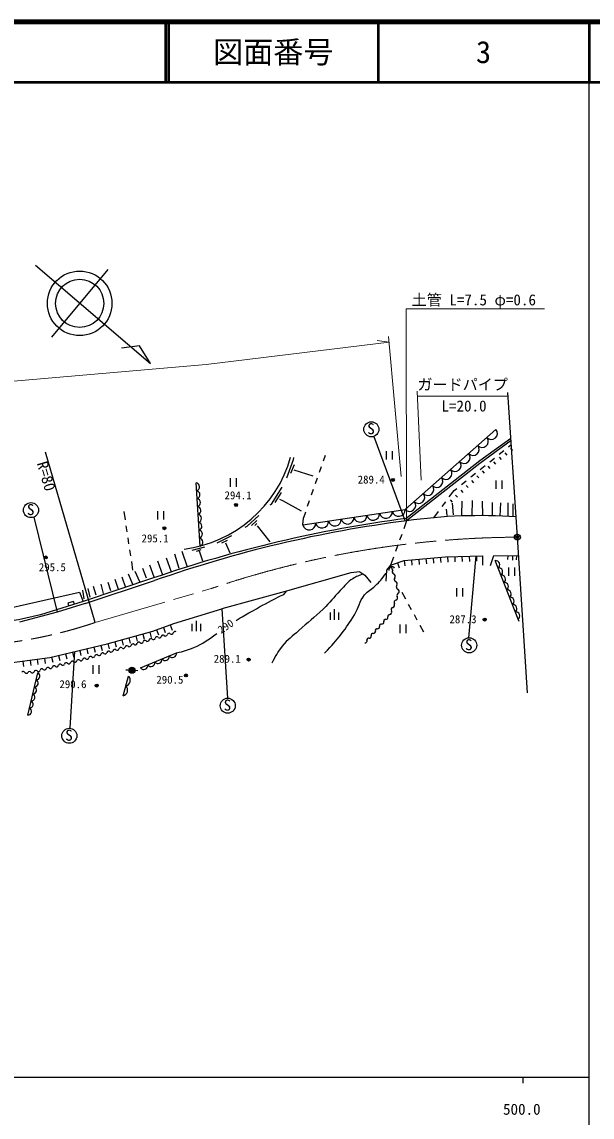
# Model space of a CAD drawing. Units: millimetres, scale not verified. Extents: x 40000 to 680000, y 20000 to 380000.
# Drawn here: x 484932 to 579500, y 198357 to 380000 of the extents above; entities that cross this region are included whole.
import ezdxf
from ezdxf.enums import TextEntityAlignment as Align

# ---------------------------------------------------------------- set-up
doc = ezdxf.new("R2010")
doc.units = ezdxf.units.MM
doc.header["$LTSCALE"] = 1000
doc.header["$PDMODE"] = 32
doc.header["$PDSIZE"] = 500
doc.linetypes.add('CHAIN', pattern=[18.5, 12, -1.5, 3.5, -1.5])
for name, color, linetype, lineweight in [('M-BGD', 7, 'Continuous', 25), ('M-BMK', 2, 'CHAIN', 13), ('M-BMK-SRVR', 3, 'Continuous', 25), ('M-STR-HTXT', 7, 'Continuous', 13), ('M-TTL', 2, 'Continuous', 140), ('M-TTL-BAND', 7, 'Continuous', 25), ('M-TTL-LINE', 7, 'Continuous', 50)]:
    doc.layers.add(name, color=color, linetype=linetype, lineweight=lineweight)
doc.layers.add('M-OTRS', color=6, linetype='Continuous')
doc.layers.add('M-TTL-TXT', color=7, linetype='Continuous')
doc.styles.add('ＭＳ ゴシック', font='')
doc.styles.get('ＭＳ ゴシック').set_extended_font_data('MS Gothic')

msp = doc.modelspace()

# ---------------------------------------------------------------- linework, layer by layer
at = {"layer": 'M-BGD'}
for p, q in [((487213, 339648), (506257, 323346)), ((499174, 338950), (489866, 327689)), ((504452, 326280), (501425, 325901)), ((506257, 323346), (504452, 326280)), ((543311, 311254), (548507, 297222)), ((560899, 307278), (566033, 310976)), ((545355, 308798), (545355, 307398)), ((546405, 307398), (546405, 308798)), ((566060, 310561), (560883, 306763)), ((564079, 308284), (564858, 308911)), ((565637, 309538), (566103, 309913)), ((565974, 309290), (566284, 308898)), ((497095, 280387), (488826, 308624)), ((529924, 307394), (528800, 304340)), ((529976, 307780), (529924, 307394)), ((535225, 308061), (534911, 307165)), ((548629, 297643), (560899, 307278)), ((562521, 307030), (563300, 307657)), ((563149, 307059), (563459, 306667)), ((564091, 307803), (564401, 307410)), ((565032, 308547), (565342, 308154)), ((530064, 306551), (529502, 305112)), ((530011, 305726), (533206, 304708)), ((534581, 306221), (534251, 305278)), ((560883, 306763), (548745, 297252)), ((560963, 305776), (561742, 306403)), ((561289, 305543), (561624, 305172)), ((562207, 306315), (562517, 305923)), ((514478, 293074), (513849, 303557)), ((519467, 304305), (519467, 302905)), ((520517, 302905), (520517, 304305)), ((533921, 304334), (533591, 303390)), ((557847, 303268), (558626, 303895)), ((559405, 304522), (560184, 305149)), ((559505, 303938), (559839, 303566)), ((560397, 304741), (560732, 304369)), ((563562, 303940), (563562, 302540)), ((564612, 302540), (564612, 303940)), ((526334, 300039), (528078, 302836)), ((527926, 301958), (526896, 300273)), ((533260, 302446), (532930, 301502)), ((555817, 301217), (556602, 302266)), ((556602, 302266), (557068, 302640)), ((556829, 301530), (557163, 301159)), ((557721, 302333), (558055, 301961)), ((558613, 303136), (558947, 302764)), ((526100, 299887), (526334, 300039)), ((527633, 300870), (528160, 300601)), ((528160, 300601), (531261, 298916)), ((532600, 300558), (532270, 299614)), ((554617, 299617), (555217, 300417)), ((555937, 300728), (556271, 300356)), ((556303, 300193), (556459, 298220)), ((557895, 300537), (557864, 298243)), ((559619, 300607), (559572, 298188)), ((561288, 300490), (561312, 298108)), ((562950, 300287), (562928, 298085)), ((564284, 300248), (564199, 298046)), ((565501, 300225), (565501, 297987)), ((566344, 300076), (566350, 297938)), ((501819, 298825), (502035, 297402)), ((507439, 298855), (507439, 297455)), ((508489, 297455), (508489, 298855)), ((522298, 296366), (524253, 298156)), ((531940, 298670), (531626, 297775)), ((553231, 297769), (554017, 298817)), ((555281, 299164), (555391, 298126)), ((486913, 297869), (490783, 282128)), ((502185, 296413), (502335, 295424)), ((521971, 296179), (522298, 296366)), ((523035, 296460), (523890, 297326)), ((523574, 296471), (523890, 296787)), ((523937, 296425), (526043, 293768)), ((531533, 296583), (531626, 297775)), ((548745, 297252), (548265, 295928)), ((502485, 294436), (502635, 293447)), ((517313, 293587), (519747, 294798)), ((547925, 294988), (547584, 294047)), ((502786, 292458), (502936, 291470)), ((513178, 292367), (515259, 292960)), ((513891, 292237), (514682, 292476)), ((518097, 293593), (519057, 294061)), ((518694, 293604), (519431, 291919)), ((547244, 293107), (546903, 292167)), ((508860, 291122), (509692, 288766)), ((510241, 291789), (510954, 289414)), ((511458, 292222), (512324, 289611)), ((514344, 292258), (514858, 290594)), ((546563, 291227), (546083, 289902)), ((548353, 290680), (548434, 289784)), ((549548, 290788), (549629, 289892)), ((550743, 290897), (550824, 290000)), ((551938, 291005), (552019, 290109)), ((553133, 291113), (553214, 290217)), ((554328, 291222), (554409, 290325)), ((555524, 291310), (555550, 290410)), ((556724, 291343), (556749, 290444)), ((557923, 291377), (557949, 290478)), ((560220, 291442), (559022, 277851)), ((559123, 291411), (559148, 290511)), ((560323, 291445), (560348, 290545)), ((561341, 291473), (561317, 289921)), ((562675, 289819), (563190, 291504)), ((563190, 291504), (567313, 291469)), ((565507, 291484), (565481, 290828)), ((566323, 291477), (566313, 290709)), ((566953, 291472), (566932, 290802)), ((503086, 290481), (503302, 289058)), ((503676, 288875), (504413, 287202)), ((504928, 289414), (505548, 287822)), ((506075, 289964), (506800, 287963)), ((507397, 290619), (508238, 288283)), ((545404, 289083), (545264, 287222)), ((546083, 289902), (545404, 289083)), ((546083, 289902), (546377, 289052)), ((547217, 290294), (547511, 289444)), ((565620, 289505), (565620, 288105)), ((566670, 288105), (566670, 289505)), ((506736, 287772), (495083, 283859)), ((495448, 283560), (506908, 287330)), ((499205, 287097), (499615, 285716)), ((500317, 287588), (500902, 285938)), ((501511, 287986), (502115, 286220)), ((502576, 288442), (503304, 286619)), ((539509, 288609), (528589, 285549)), ((540991, 288784), (539509, 288609)), ((540991, 288784), (541827, 288266)), ((541827, 288266), (542778, 287018)), ((482756, 282768), (494461, 285414)), ((494461, 285414), (495083, 283859)), ((494958, 285739), (495203, 284288)), ((495859, 286055), (496221, 284592)), ((496736, 286406), (497216, 284967)), ((498035, 286769), (498433, 285224)), ((528589, 285549), (518102, 282649)), ((547937, 285434), (548543, 284324)), ((557007, 286086), (557007, 284686)), ((558057, 284686), (558057, 286086)), ((495448, 283560), (490783, 282128)), ((493503, 283889), (492548, 283591)), ((492548, 283591), (492697, 283114)), ((493652, 283412), (493503, 283889)), ((549022, 283447), (549501, 282569)), ((490783, 282128), (484516, 280443)), ((510134, 280201), (518102, 282649)), ((518102, 282649), (519033, 267841)), ((536089, 280849), (536089, 282074)), ((536789, 280849), (536789, 282599)), ((537489, 280849), (537489, 282074)), ((549980, 281691), (550459, 280813)), ((506641, 278937), (510134, 280201)), ((509526, 279980), (509832, 279134)), ((513196, 278937), (513196, 280162)), ((513896, 278937), (513896, 280687)), ((514596, 278937), (514596, 280162)), ((547607, 280043), (547607, 278643)), ((548657, 278643), (548657, 280043)), ((550938, 279936), (551544, 278826)), ((499076, 276848), (506641, 278937)), ((503815, 278156), (504054, 277289)), ((504971, 278476), (505211, 277608)), ((506128, 278795), (506367, 277927)), ((507269, 279164), (507575, 278318)), ((508397, 279572), (508704, 278726)), ((489544, 274592), (499076, 276848)), ((496853, 276322), (497060, 275446)), ((498021, 276598), (498228, 275722)), ((499188, 276879), (499427, 276011)), ((500344, 277198), (500584, 276331)), ((501501, 277518), (501741, 276650)), ((502658, 277837), (502897, 276969)), ((481659, 273525), (489544, 274592)), ((487474, 274312), (487595, 273420)), ((488663, 274473), (488784, 273581)), ((489847, 274664), (490054, 273788)), ((491014, 274940), (491222, 274064)), ((492182, 275217), (492389, 274341)), ((493679, 275571), (492854, 262850)), ((493350, 275493), (493557, 274617)), ((494518, 275769), (494725, 274893)), ((495685, 276046), (495893, 275170)), ((504606, 272845), (510551, 275332)), ((485096, 273990), (485216, 273098)), ((486285, 274151), (486406, 273259)), ((496694, 273297), (496694, 271897)), ((497744, 271897), (497744, 273297)), ((503179, 272458), (502179, 272470)), ((485891, 265022), (487547, 272062)), ((501710, 268229), (502622, 271511)), ((503179, 272458), (504179, 272446))]:
    msp.add_line(p, q, dxfattribs=at)
for points in [[(531533, 296583), (548488, 299155), (563546, 312413)], [(546083, 289902), (548325, 290678), (555200, 291301), (561341, 291473)], [(567390, 280546), (567232, 280941), (563444, 290654)], [(495083, 283859), (490694, 282488), (488031, 281676), (484369, 280804), (481069, 280359), (477581, 280078), (441197, 280061)]]:
    msp.add_lwpolyline(points, dxfattribs=at)
for centre, radius in [((494514, 333318), 5351), ((494514, 333318), 4000), ((542890, 312432), 1250), ((546463, 304040), 100), ((546463, 304040), 80), ((546463, 304040), 60), ((546463, 304040), 40), ((546463, 304040), 20), ((546463, 304040), 20), ((486439, 299026), 1250), ((520456, 299878), 100), ((520456, 299878), 80), ((520456, 299878), 60), ((520456, 299878), 40), ((520456, 299878), 20), ((520456, 299878), 20), ((508568, 296027), 100), ((508568, 296027), 80), ((508568, 296027), 60), ((508568, 296027), 40), ((508568, 296027), 20), ((508568, 296027), 20), ((488898, 291180), 100), ((488898, 291180), 80), ((488898, 291180), 60), ((488898, 291180), 40), ((488898, 291180), 20), ((488898, 291180), 20), ((561688, 280876), 100), ((561688, 280876), 80), ((561688, 280876), 60), ((561688, 280876), 40), ((561688, 280876), 20), ((561688, 280876), 20), ((559113, 276605), 1250), ((522537, 274237), 100), ((522537, 274237), 80), ((522537, 274237), 60), ((503179, 272458), 500), ((503179, 272458), 400), ((503179, 272458), 300), ((503179, 272458), 200), ((503179, 272458), 100), ((503179, 272458), 20), ((522537, 274237), 40), ((522537, 274237), 20), ((522537, 274237), 20), ((512125, 271613), 100), ((512125, 271613), 80), ((512125, 271613), 60), ((512125, 271613), 40), ((512125, 271613), 20), ((512125, 271613), 20), ((497336, 269924), 100), ((497336, 269924), 80), ((497336, 269924), 60), ((497336, 269924), 40), ((497336, 269924), 20), ((497336, 269924), 20), ((519069, 266591), 1250), ((492798, 261602), 1250)]:
    msp.add_circle(centre, radius, dxfattribs=at)
for centre, radius, start, end in [((561286, 310427), 1003, 221.54488, 41.18195), ((562791, 311753), 1003, 221.54488, 41.18195), ((559780, 309101), 1003, 221.54488, 41.18195), ((509113, 313576), 21193, 277.42303, 344.20047), ((556768, 306449), 1003, 221.54488, 41.18195), ((558274, 307775), 1003, 221.54488, 41.18195), ((555262, 305123), 1003, 221.54488, 41.18195), ((513708, 302891), 681, 288.83581, 78.03321), ((553757, 303797), 1003, 221.54488, 41.18195), ((513787, 301580), 681, 288.83581, 78.03321), ((550745, 301146), 1003, 221.54488, 41.18195), ((552251, 302472), 1003, 221.54488, 41.18195), ((513865, 300270), 681, 288.83581, 78.03321), ((549239, 299820), 1003, 221.54488, 41.18195), ((513944, 298960), 681, 288.83581, 78.03321), ((514023, 297649), 681, 288.83581, 78.03321), ((541059, 298103), 1074, 192.59181, 4.65379), ((543179, 298425), 1074, 192.59181, 4.65379), ((545298, 298746), 1074, 192.59181, 4.65379), ((547417, 299067), 1074, 192.59181, 4.65379), ((560904, 211354), 86754, 86.04325, 98.05728), ((576724, 84576), 214911, 97.51155, 109.00552), ((574594, 95092), 203806, 97.2866, 109.3969), ((514101, 296339), 681, 288.83581, 78.03321), ((532582, 296818), 1074, 192.59181, 4.65379), ((534701, 297139), 1074, 192.59181, 4.65379), ((536821, 297460), 1074, 192.59181, 4.65379), ((538940, 297782), 1074, 192.59181, 4.65379), ((514180, 295029), 681, 288.83581, 78.03321), ((514258, 293718), 681, 288.83581, 78.03321), ((563518, 289984), 675, 306.30746, 96.3101), ((546317, 289126), 518, 34.46141, 190.77832), ((546778, 288820), 426, 145.28482, 244.47824), ((563992, 288770), 675, 306.30746, 96.3101), ((546410, 288050), 426, 325.28482, 64.47824), ((547111, 287565), 426, 145.28482, 244.47824), ((546744, 286795), 426, 325.28482, 64.47824), ((564465, 287555), 675, 306.30746, 96.3101), ((564939, 286341), 675, 306.30746, 96.3101), ((547445, 286310), 426, 145.28482, 244.47824), ((547562, 284894), 425, 108.43086, 207.82218), ((547077, 285540), 426, 325.28482, 64.47824), ((565412, 285127), 675, 306.30746, 96.3101), ((546328, 283296), 425, 288.43086, 27.82218), ((547079, 283692), 425, 108.43086, 207.82218), ((546811, 284498), 425, 288.43086, 27.82218), ((565886, 283913), 675, 306.30746, 96.3101), ((566359, 282699), 675, 306.30746, 96.3101), ((545919, 281396), 301, 78.33906, 198.15321), ((545845, 282093), 425, 288.43086, 27.82218), ((546597, 282490), 425, 108.43086, 207.82218), ((566833, 281485), 675, 306.30746, 96.3101), ((543960, 279655), 301, 258.33906, 18.15321), ((544532, 279842), 301, 78.33906, 198.15321), ((544654, 280431), 301, 258.33906, 18.15321), ((545225, 280619), 301, 78.33906, 198.15321), ((545347, 281208), 301, 258.33906, 18.15321), ((507330, 277709), 302, 46.60598, 166.2384), ((507745, 278147), 302, 226.60598, 346.2384), ((508331, 278004), 302, 46.60598, 166.2384), ((508745, 278442), 302, 226.60598, 346.2384), ((509331, 278299), 302, 46.60598, 166.2384), ((509746, 278737), 302, 226.60598, 346.2384), ((510332, 278594), 302, 46.60598, 166.2384), ((542574, 278101), 301, 258.33906, 18.15321), ((543145, 278289), 301, 78.33906, 198.15321), ((543267, 278878), 301, 258.33906, 18.15321), ((543839, 279065), 301, 78.33906, 198.15321), ((501327, 275940), 302, 46.60598, 166.2384), ((501741, 276378), 302, 226.60598, 346.2384), ((502327, 276234), 302, 46.60598, 166.2384), ((502742, 276673), 302, 226.60598, 346.2384), ((503328, 276529), 302, 46.60598, 166.2384), ((503742, 276968), 302, 226.60598, 346.2384), ((504328, 276824), 302, 46.60598, 166.2384), ((504743, 277263), 302, 226.60598, 346.2384), ((505329, 277119), 302, 46.60598, 166.2384), ((505743, 277558), 302, 226.60598, 346.2384), ((506329, 277414), 302, 46.60598, 166.2384), ((506744, 277852), 302, 226.60598, 346.2384), ((541880, 277324), 301, 258.33906, 18.15321), ((542452, 277512), 301, 78.33906, 198.15321), ((495315, 274180), 301, 44.23356, 164.07326), ((495738, 274609), 302, 226.60598, 346.2384), ((496324, 274465), 302, 46.60598, 166.2384), ((496739, 274904), 302, 226.60598, 346.2384), ((497325, 274760), 302, 46.60598, 166.2384), ((497739, 275198), 302, 226.60598, 346.2384), ((498325, 275055), 302, 46.60598, 166.2384), ((498740, 275493), 302, 226.60598, 346.2384), ((499326, 275350), 302, 46.60598, 166.2384), ((499740, 275788), 302, 226.60598, 346.2384), ((500326, 275645), 302, 46.60598, 166.2384), ((500741, 276083), 302, 226.60598, 346.2384), ((507514, 274241), 665, 217.08183, 8.31798), ((508703, 274739), 665, 217.08183, 8.31798), ((509892, 275236), 665, 217.08183, 8.31798), ((487672, 272563), 301, 224.23356, 344.07326), ((488250, 272398), 301, 44.23356, 164.07326), ((488681, 272818), 301, 224.23356, 344.07326), ((489259, 272653), 301, 44.23356, 164.07326), ((489690, 273072), 301, 224.23356, 344.07326), ((490269, 272907), 301, 44.23356, 164.07326), ((490700, 273327), 301, 224.23356, 344.07326), ((491278, 273162), 301, 44.23356, 164.07326), ((491709, 273581), 301, 224.23356, 344.07326), ((492287, 273416), 301, 44.23356, 164.07326), ((492718, 273836), 301, 224.23356, 344.07326), ((493297, 273671), 301, 44.23356, 164.07326), ((493728, 274090), 301, 224.23356, 344.07326), ((494306, 273925), 301, 44.23356, 164.07326), ((494737, 274345), 301, 224.23356, 344.07326), ((505137, 273247), 665, 217.08183, 8.31798), ((506326, 273744), 665, 217.08183, 8.31798), ((485182, 271987), 288, 27.42541, 150.25154), ((485692, 272252), 288, 207.42541, 330.25154), ((486192, 271966), 288, 27.42541, 150.25154), ((486662, 272309), 301, 224.23356, 344.07326), ((487241, 272143), 301, 44.23356, 164.07326), ((487023, 270328), 613, 267.40685, 66.12273), ((487299, 271501), 613, 267.40685, 66.12273), ((501936, 270818), 976, 283.6321, 45.28808), ((486747, 269155), 613, 267.40685, 66.12273), ((501480, 269177), 976, 283.6321, 45.28808), ((486195, 266808), 613, 267.40685, 66.12273), ((486471, 267981), 613, 267.40685, 66.12273), ((485919, 265634), 613, 267.40685, 66.12273)]:
    msp.add_arc(centre, radius, start, end, dxfattribs=at)
for points, knots in [([(541592, 288411), (540776, 288168), (540462, 288035), (539808, 287653), (538841, 287088), (538520, 286471), (537728, 285678), (536582, 284529), (536071, 283759), (534911, 282624), (533401, 281146), (532420, 280464), (530856, 279043), (529763, 278049), (528999, 277628), (528092, 276462), (527299, 275443), (527044, 274956), (526406, 273619)], [0, 0, 0, 0, 1, 1, 1, 2, 2, 2, 3, 3, 3, 4, 4, 4, 5, 5, 5, 6, 6, 6, 6]), ([(535122, 275304), (536489, 276749), (536906, 277177), (537913, 278490), (538822, 279676), (539296, 280371), (540072, 281649), (540826, 282892), (540863, 283821), (541757, 284967), (542318, 285687), (542890, 285835), (543547, 286468), (544329, 287220), (544572, 287552), (545365, 288569)], [0, 0, 0, 0, 1, 1, 1, 2, 2, 2, 3, 3, 3, 4, 4, 4, 5, 5, 5, 5]), ([(520491, 280719), (520640, 280823), (520683, 280848), (520807, 280930), (521723, 281532), (522274, 281808), (523229, 282346), (524875, 283271), (525825, 283737), (527477, 284651), (527923, 284898), (528339, 284865), (528612, 285295), (528684, 285407), (528726, 285464), (528766, 285599)], [0, 0, 0, 0, 1, 1, 1, 2, 2, 2, 3, 3, 3, 4, 4, 4, 5, 5, 5, 5]), ([(510551, 275332), (511880, 275641), (512334, 275789), (513421, 276236), (515055, 276906), (515619, 277390), (517283, 278588)], [0, 0, 0, 0, 1, 1, 1, 2, 2, 2, 2])]:
    msp.add_open_spline(points, degree=3, knots=knots, dxfattribs=at)
for p in [(546463, 304040), (520456, 299878), (508568, 296027), (488898, 291180), (561688, 280876), (522537, 274237), (503179, 272458), (512125, 271613), (497336, 269924)]:
    msp.add_point(p, dxfattribs=at)
at = {"layer": 'M-BMK'}
msp.add_line((497095, 280387), (516310, 286014), dxfattribs=at)
for centre, radius, start, end in [((567962, 133807), 160733, 90.30328, 108.74492), ((472934, 351896), 75480, 270.08286, 288.66908)]:
    msp.add_arc(centre, radius, start, end, dxfattribs=at)
at = {"layer": 'M-BMK-SRVR'}
for p, q in [((567112, 294537), (565538, 318510)), ((568807, 268700), (567112, 294537))]:
    msp.add_line(p, q, dxfattribs=at)
msp.add_circle((567112, 294537), 500, dxfattribs=at)
msp.add_point((567112, 294537), dxfattribs=at)
at = {"layer": 'M-OTRS'}
msp.add_point((567112, 294537), dxfattribs=at)
at = {"layer": 'M-STR-HTXT'}
for p, q in [((548693, 297443), (548641, 332435)), ((548641, 332435), (571619, 332435)), ((545828, 326897), (543849, 327174)), ((545741, 327845), (547856, 304600)), ((515510, 323161), (545828, 326897)), ((471373, 319359), (515510, 323161)), ((551174, 303968), (550476, 318731)), ((550514, 317940), (565576, 317940))]:
    msp.add_line(p, q, dxfattribs=at)
at = {"layer": 'M-TTL'}
msp.add_line((680000, 380000), (40000, 380000), dxfattribs=at)
at = {"layer": 'M-TTL-BAND'}
for p, q in [((579000, 20000), (579000, 370000)), ((40000, 205000), (579000, 205000)), ((568000, 205000), (568000, 204000))]:
    msp.add_line(p, q, dxfattribs=at)
at = {"layer": 'M-TTL-LINE'}
for p, q in [((508747, 380000), (508747, 370000)), ((509247, 380000), (509247, 370000)), ((543997, 380000), (543997, 370000)), ((579000, 380000), (579000, 370000)), ((40000, 370000), (680000, 370000))]:
    msp.add_line(p, q, dxfattribs=at)

# ---------------------------------------------------------------- texts
at = {"layer": 'M-BGD', "style": 'ＭＳ ゴシック'}
for s, height, p in [('S', 1833, (542211, 311058)), ('289.4', 1320, (540621, 303038)), ('294.1', 1320, (518537, 300430)), ('S', 1833, (485760, 297652)), ('295.1', 1320, (504780, 293288)), ('295.5', 1320, (487737, 288502)), ('287.3', 1320, (555846, 279874)), ('S', 1833, (558434, 275231)), ('289.1', 1320, (516747, 273315)), ('290.6', 1320, (491155, 269107)), ('290.5', 1320, (507231, 269848)), ('S', 1833, (518390, 265218)), ('S', 1833, (492120, 260228))]:
    msp.add_text(s, height=height, dxfattribs=at).set_placement(p, align=Align.BOTTOM_LEFT)
for s, height, rotation, p in [('R=80', 1833, 286.323, (486870, 306649)), ('290', 1320, 33.69, (518197, 278138))]:
    msp.add_text(s, height=height, rotation=rotation, dxfattribs=at).set_placement(p, align=Align.BOTTOM_LEFT)
at = {"layer": 'M-STR-HTXT', "style": 'ＭＳ ゴシック'}
for s, p in [('土管 L=7.5 φ=0.6', (549581, 332435)), ('ガードパイプ', (550533, 318397)), ('L=20.0', (554517, 314833))]:
    msp.add_text(s, height=1833, dxfattribs=at).set_placement(p, align=Align.BOTTOM_LEFT)
at = {"layer": 'M-TTL-BAND', "style": 'ＭＳ ゴシック'}
msp.add_text('500.0', height=1833, dxfattribs=at).set_placement((567844, 198195), align=Align.BOTTOM_CENTER)
at = {"layer": 'M-TTL-TXT', "style": 'ＭＳ ゴシック'}
for s, p in [('図面番号', (526622, 375000)), ('3', (561497, 375000))]:
    msp.add_text(s, height=3666, dxfattribs=at).set_placement(p, align=Align.MIDDLE_CENTER)

doc.saveas('drawing.dxf')
